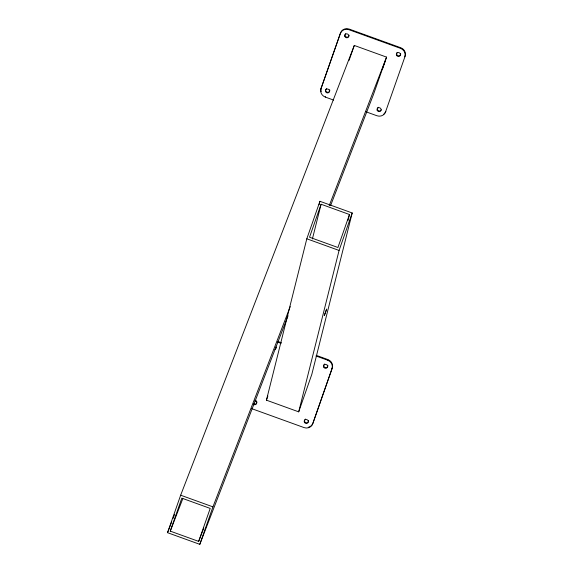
<?xml version="1.0" encoding="UTF-8"?>
<svg xmlns="http://www.w3.org/2000/svg" width="573" height="573" viewBox="0 0 573 573"><rect width="100%" height="100%" fill="white"/><g stroke="black" fill="none" stroke-linecap="round" stroke-linejoin="round"><path stroke-width="0.86" d="M266.431 400.169L306.813 238.783L319.935 201.295L352.202 212.963L311.819 374.355L298.698 411.844L266.431 400.169L267.885 396.007M319.068 204.769L319.935 201.295M312.4 238.948L321.088 204.246L349.48 214.517L347.961 220.591M298.698 411.844L339.073 250.451L352.202 212.963M321.088 88.414L340.584 32.869A6.869 6.489 24.8 0 1 349.186 29.08L400.806 47.752A6.869 6.489 24.8 0 1 405.118 56.211L385.529 111.957A6.869 6.489 24.8 0 1 376.934 115.753L366.104 111.835M288.069 315.723L199.805 544.35L167.538 532.682L180.667 495.194L354.293 45.446L386.56 57.114L373.431 94.602L330.585 205.578M170.267 531.128L181.813 498.145L210.212 508.416L198.659 541.399L170.267 531.128L182.83 498.589M349.043 60.437L354.293 45.446M199.805 544.35L212.934 506.861L290.246 306.605M321.088 204.246L309.535 237.229L337.927 247.5L349.48 214.517M382.549 68.753L385.693 59.771M316.303 355.382L327.964 359.593A6.869 6.489 24.8 0 1 332.268 368.059L312.965 423.189A6.869 6.489 24.8 0 1 309.556 426.835M167.538 532.682L171.728 521.831M173.017 518.493L174.629 514.325M198.659 541.399L203.816 528.048M329.217 205.643L386.56 57.114M333.629 100.089L325.306 97.073L325.493 96.672M385.529 111.957L385.715 111.549M251.705 408.599A6.869 6.489 24.8 0 0 252.457 408.921L304.084 427.594A6.869 6.489 24.8 0 0 312.686 423.805L331.989 368.668A6.869 6.489 24.8 0 0 327.684 360.209L327.871 359.801M332.082 368.46L332.268 368.059M306.813 238.783L339.073 250.451M278.005 341.522L281.336 342.733M277.719 342.138L281.049 343.342M316.024 355.991L327.684 360.209M180.667 495.194L212.934 506.861M329.647 89.739A2.063 1.948 24.8 0 1 328.551 92.174A2.063 1.948 24.8 0 1 325.915 91.15A2.063 1.948 24.8 0 1 326.703 88.6M325.306 97.073A6.869 6.489 24.8 0 1 320.995 88.614L340.305 33.485A6.869 6.489 24.8 0 1 348.9 29.689L400.527 48.361A6.869 6.489 24.8 0 1 404.832 56.827M385.808 111.348A6.869 6.489 24.8 0 1 383.631 114.285M321.145 91.687A6.869 6.489 24.8 0 1 321.281 88.006M400.634 53.461A2.063 1.948 24.8 0 1 398.221 55.774A2.063 1.948 24.8 0 1 397.103 52.551M349.072 35.182A2.063 1.948 24.8 0 1 346.199 36.966A2.063 1.948 24.8 0 1 345.77 33.614M381.281 109.758A2.063 1.948 24.8 0 1 378.051 110.467A2.063 1.948 24.8 0 1 378.33 107.273M327.735 365.123A2.063 1.948 24.8 0 1 326.639 367.558A2.063 1.948 24.8 0 1 324.003 366.534A2.063 1.948 24.8 0 1 324.791 363.984M254.806 400.849A2.063 1.948 24.8 0 1 256.525 403.542A2.063 1.948 24.8 0 1 253.467 404.38M275.821 347.059A2.063 1.948 24.8 0 1 274.94 349.401M308.911 427.086A6.869 6.489 24.8 0 1 308.245 427.257M256.862 401.766A2.063 1.948 24.8 0 1 253.574 403.636M256.195 400.735A2.063 1.948 24.8 0 1 256.482 401.028M308.482 420.439A2.063 1.948 24.8 0 1 306.261 422.795A2.063 1.948 24.8 0 1 304.729 419.83M305.244 419.264A2.063 1.948 24.8 0 1 305.595 419.064M276.229 347.123A2.063 1.948 24.8 0 1 275.763 348.37M326.617 309.176L324.297 315.616L326.617 309.176M325.536 91.551A2.063 1.948 24.8 0 0 329.017 92.274A2.063 1.948 24.8 0 0 327.792 89.03A2.063 1.948 24.8 0 0 325.536 91.551M344.925 36.608A2.063 1.948 24.8 0 0 348.448 36.987A2.063 1.948 24.8 0 0 346.894 33.864A2.063 1.948 24.8 0 0 344.925 36.608M396.552 55.28A2.063 1.948 24.8 0 0 400.076 55.66A2.063 1.948 24.8 0 0 398.522 52.537A2.063 1.948 24.8 0 0 396.552 55.28M377.163 110.224A2.063 1.948 24.8 0 0 380.644 110.947A2.063 1.948 24.8 0 0 379.419 107.703A2.063 1.948 24.8 0 0 377.163 110.224M323.623 366.935A2.063 1.948 24.8 0 0 327.104 367.658A2.063 1.948 24.8 0 0 325.879 364.414A2.063 1.948 24.8 0 0 323.623 366.935M304.399 422.258A2.063 1.948 24.8 0 0 307.923 422.638A2.063 1.948 24.8 0 0 306.369 419.515A2.063 1.948 24.8 0 0 304.399 422.258"/></g></svg>
